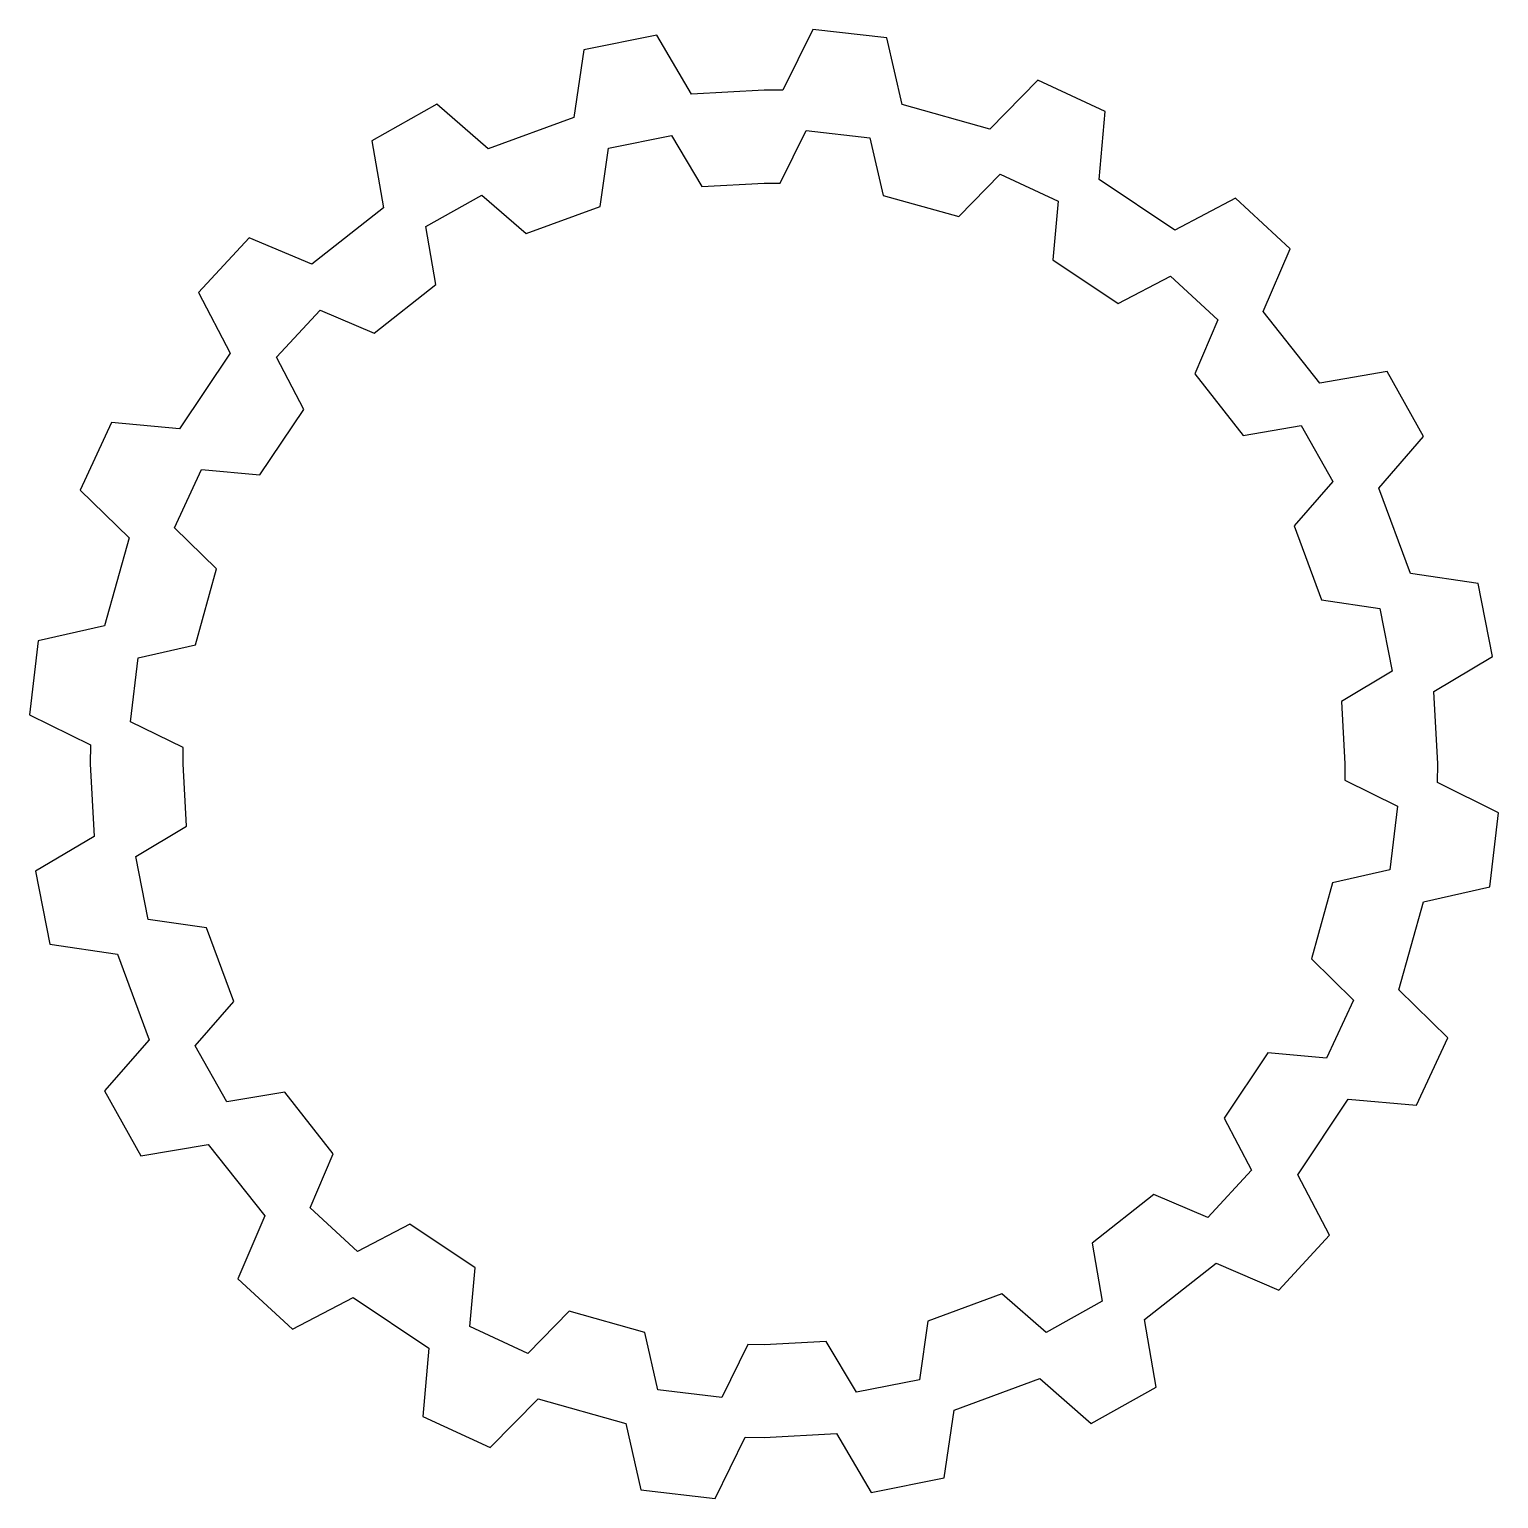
# Model space of a CAD drawing. Extents: x -28.9 to 28.9, y -28.9 to 28.9.
import ezdxf

# ---------------------------------------------------------------- set-up
doc = ezdxf.new("R2010")
doc.units = 0
doc.layers.add('Layer_1', color=7, linetype='CONTINUOUS')

msp = doc.modelspace()

# ---------------------------------------------------------------- linework, layer by layer
at = {"layer": 'Layer_1', "color": 7}
for points in [[(1.922639, 28.924165), (0.740833, 26.525276), (0, 26.525276), (-2.848681, 26.375346), (-4.224514, 28.69486), (-7.099653, 28.121596), (-7.487708, 25.458124), (-10.865556, 24.214582), (-12.885208, 25.978471), (-15.442847, 24.540901), (-14.984236, 21.895068), (-17.806458, 19.672568), (-20.275903, 20.722082), (-22.269097, 18.561318), (-21.016736, 16.180068), (-23.01875, 13.199082), (-25.691042, 13.446026), (-26.925764, 10.782582), (-24.994306, 8.904026), (-25.973264, 5.437971), (-28.583819, 4.847082), (-28.927778, 1.936665), (-26.520069, 0.746026), (-26.528889, -0.003612), (-26.378958, -2.852307), (-28.680833, -4.219307), (-28.116389, -7.103251), (-25.452917, -7.491307), (-24.209375, -10.860363), (-25.973264, -12.880001), (-24.544514, -15.43764), (-21.889861, -14.987863), (-19.658542, -17.801251), (-20.725694, -20.270696), (-18.564931, -22.26389), (-16.183681, -21.011529), (-13.193889, -23.013529), (-13.440833, -25.69464), (-10.777361, -26.920557), (-8.898819, -24.997918), (-5.441597, -25.968057), (-4.850694, -28.587418), (-1.922639, -28.93139), (-0.740833, -26.514862), (0, -26.523696), (2.848681, -26.373751), (4.224514, -28.684446), (7.099653, -28.111196), (7.487708, -25.447696), (10.856736, -24.204168), (12.885208, -25.976862), (15.442847, -24.539307), (14.984236, -21.88464), (17.806458, -19.66214), (20.275903, -20.720473), (22.269097, -18.559724), (21.016736, -16.178474), (23.009931, -13.197501), (25.691042, -13.43564), (26.925764, -10.780974), (24.994306, -8.902418), (25.973264, -5.43639), (28.583819, -4.845473), (28.927778, -1.926251), (26.520069, -0.73564), (26.528889, -0.003612), (26.378958, 2.845082), (28.680833, 4.229721), (28.116389, 7.10486), (25.452917, 7.492915), (24.209375, 10.861943), (25.973264, 12.890415), (24.544514, 15.448054), (21.889861, 14.989443), (19.658542, 17.811665), (20.725694, 20.28111), (18.564931, 22.274304), (16.183681, 21.021943), (13.193889, 23.015138), (13.440833, 25.696249), (10.777361, 26.922151), (8.898819, 24.990693), (5.441597, 25.960832), (4.841875, 28.597846), (1.922639, 28.924165), (1.922639, 28.924165)], [(1.658056, 24.946596), (4.171597, 24.655554), (4.691944, 22.388957), (7.672917, 21.55111), (9.295694, 23.217985), (11.58875, 22.159651), (11.377083, 19.848957), (13.952361, 18.129165), (16.007292, 19.205138), (17.868194, 17.485346), (16.959792, 15.35986), (18.873611, 12.925693), (21.157847, 13.322582), (22.401389, 11.117693), (20.875625, 9.371471), (21.951597, 6.461026), (24.244653, 6.125916), (24.738542, 3.647638), (22.745347, 2.457027), (22.877639, -0.003612), (22.868819, -0.638612), (24.941389, -1.661668), (24.650347, -4.175196), (22.392569, -4.686752), (21.554722, -7.676529), (23.212778, -9.299307), (22.154444, -11.592362), (19.84375, -11.380696), (18.123958, -13.94714), (19.199931, -16.002085), (17.480139, -17.862973), (15.354653, -16.954585), (12.920486, -18.877224), (13.317361, -21.161474), (11.1125, -22.396196), (9.36625, -20.870418), (6.455833, -21.94639), (6.120694, -24.248251), (3.642431, -24.733335), (2.451806, -22.74014), (0, -22.872418), (-0.635, -22.863612), (-1.658056, -24.945001), (-4.180417, -24.653974), (-4.691944, -22.387362), (-7.672917, -21.549529), (-9.295694, -23.21639), (-11.58875, -22.158057), (-11.377083, -19.847362), (-13.952361, -18.118751), (-16.007292, -19.203529), (-17.868194, -17.483751), (-16.959792, -15.349446), (-18.873611, -12.924084), (-21.157847, -13.31214), (-22.401389, -11.107307), (-20.875625, -9.361029), (-21.951597, -6.459446), (-24.244653, -6.124307), (-24.738542, -3.646029), (-22.745347, -2.455418), (-22.877639, -0.003612), (-22.868819, 0.640193), (-24.941389, 1.663248), (-24.650347, 4.176804), (-22.392569, 4.688332), (-21.554722, 7.678138), (-23.212778, 9.300916), (-22.154444, 11.593971), (-19.852569, 11.382304), (-18.123958, 13.957582), (-19.199931, 16.012499), (-17.480139, 17.873401), (-15.354653, 16.964999), (-12.920486, 18.878818), (-13.317361, 21.163054), (-11.1125, 22.397776), (-9.36625, 20.880832), (-6.455833, 21.947985), (-6.120694, 24.24986), (-3.642431, 24.743749), (-2.451806, 22.741735), (0, 22.874026), (0.635, 22.874026), (1.658056, 24.946596), (1.658056, 24.946596)]]:
    msp.add_lwpolyline(points, dxfattribs=at)

doc.saveas('drawing.dxf')
